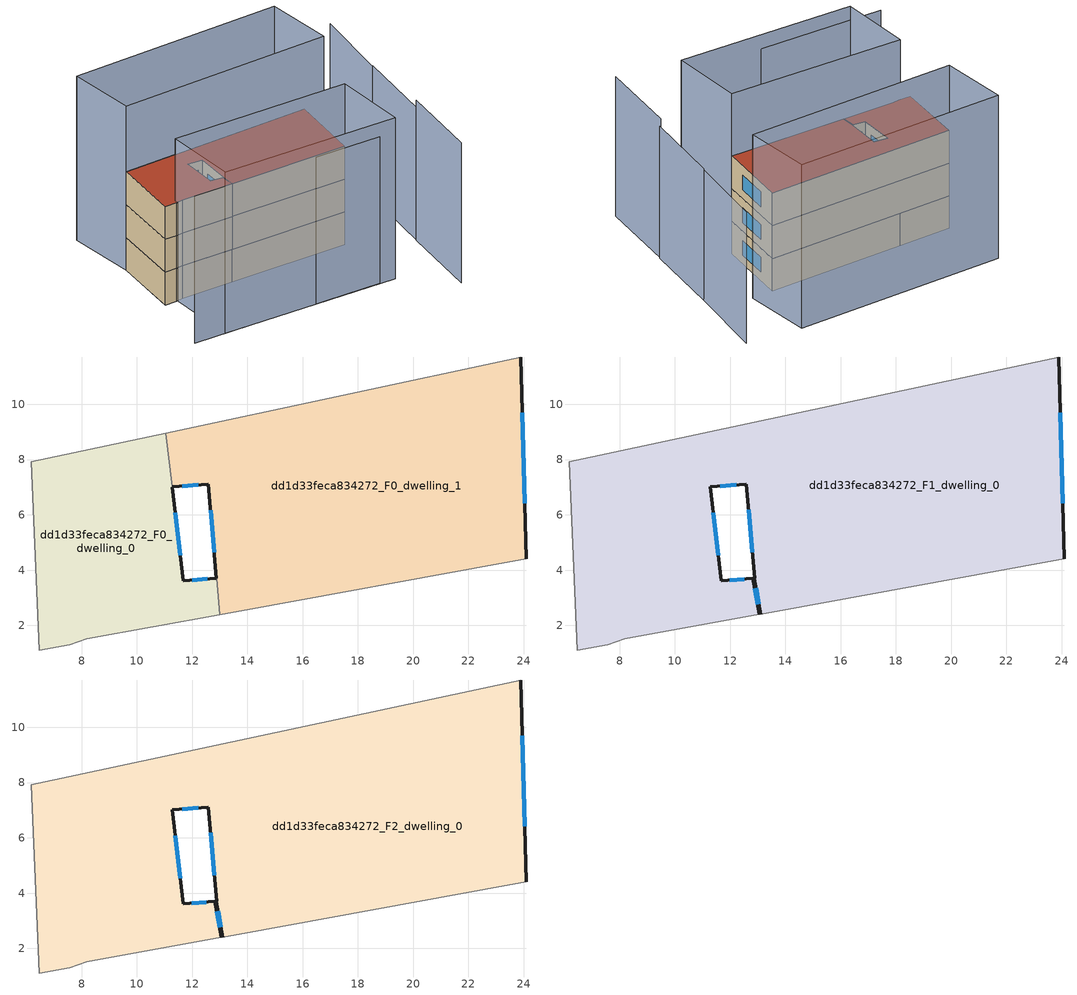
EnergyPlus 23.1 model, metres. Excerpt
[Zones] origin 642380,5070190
dd1d33feca834272_F0_dwelling_0
 floor ground (EU_floor_Construction): 11.05,8.96 11.28,7.01 11.68,3.61 12.88,3.71 13,2.39 8.18,1.51 7.58,1.31 6.48,1.11 6.18,7.92 z0
 wall outside (EU_wall_Construction): 12.88,3.71 11.68,3.61 11.28,7.01 z0:3
 wall adiabatic (EU_wall_Construction): 11.05,8.96 6.18,7.92 6.48,1.11 7.58,1.31 8.18,1.51 12.99,2.39 z0:3
 wall to dd1d33feca834272_F0_dwelling_1 (EU_wall_Construction): 11.28,7.01 11.05,8.96 / 13,2.39 12.88,3.71 z0:3
 window (EU_Window_Construction): 11.57,4.54 11.39,6.07 / 12.55,3.68 12.01,3.64 z0.83:2.17
 roof outside (EU_roof_Construction): 12.94,3.08 12.88,3.71 12.82,3.7 z3
dd1d33feca834272_F0_dwelling_1
 floor ground (EU_floor_Construction): 23.89,11.71 24.09,4.41 13,2.39 12.58,7.11 11.28,7.01 11.05,8.96 z0
 wall outside (EU_wall_Construction): 11.28,7.01 12.58,7.11 12.88,3.71 / 24.09,4.41 23.89,11.71 z0:3
 wall adiabatic (EU_wall_Construction): 23.89,11.71 11.05,8.96 / 13,2.39 24.09,4.41 z0:3
 window (EU_Window_Construction): 11.64,7.04 12.23,7.08 / 24.04,6.42 23.95,9.7 / 12.67,6.18 12.8,4.65 z0.83:2.17
 roof outside (EU_roof_Construction): 13.11,2.41 12.89,3.6 12.94,3.06 13.06,2.4 z3
dd1d33feca834272_F1_dwelling_0
 floor to dd1d33feca834272_F0_dwelling_0 (EU_floor_Construction): 11.05,8.96 11.28,7.01 11.68,3.61 12.82,3.7 12.94,3.08 12.99,2.39 8.18,1.51 7.58,1.31 6.48,1.11 6.18,7.92 z3
 floor to dd1d33feca834272_F0_dwelling_1 (EU_floor_Construction): 23.89,11.71 24.09,4.41 13.11,2.41 12.89,3.6 12.88,3.71 12.58,7.11 11.28,7.01 11.05,8.96 z3; 12.94,3.06 13.06,2.4 13,2.39 z3
 wall outside (EU_wall_Construction): 13.11,2.41 12.87,3.71 12.88,3.71 / 13.06,2.4 12.82,3.71 11.68,3.61 11.28,7.01 12.58,7.11 12.88,3.71 / 24.09,4.41 23.89,11.71 z3:6
 wall adiabatic (EU_wall_Construction): 23.89,11.71 6.18,7.92 6.48,1.11 7.58,1.31 8.18,1.51 13.06,2.4 / 13.11,2.41 24.09,4.41 z3:6
 window (EU_Window_Construction): 13.04,2.77 12.94,3.35 / 12.67,6.18 12.8,4.65 / 11.64,7.04 12.23,7.08 / 11.57,4.55 11.39,6.08 / 12.51,3.68 12,3.64 / 13,2.76 12.89,3.35 / 24.04,6.42 23.95,9.7 z3.83:5.17
dd1d33feca834272_F2_dwelling_0
 floor to dd1d33feca834272_F1_dwelling_0 (EU_floor_Construction): 23.89,11.71 24.09,4.41 13.11,2.41 12.87,3.71 12.88,3.71 12.58,7.11 11.28,7.01 11.68,3.61 12.82,3.71 13.06,2.4 8.18,1.51 7.58,1.31 6.48,1.11 6.18,7.92 z6
 wall outside (EU_wall_Construction): 13.11,2.41 12.87,3.71 12.88,3.71 / 13.06,2.4 12.82,3.71 11.68,3.61 11.28,7.01 12.58,7.11 12.88,3.71 / 24.09,4.41 23.89,11.71 z6:9
 wall adiabatic (EU_wall_Construction): 23.89,11.71 6.18,7.92 6.48,1.11 7.58,1.31 8.18,1.51 13.06,2.4 / 13.11,2.41 24.09,4.41 z6:9
 window (EU_Window_Construction): 13.04,2.77 12.94,3.35 / 12.67,6.18 12.8,4.65 / 11.64,7.04 12.23,7.08 / 11.57,4.55 11.39,6.08 / 12.51,3.68 12,3.64 / 13,2.76 12.89,3.35 / 24.04,6.42 23.95,9.7 z6.83:8.17
 roof outside (EU_roof_Construction): 24.09,4.41 23.89,11.71 6.18,7.92 6.48,1.11 7.58,1.31 8.18,1.51 13.06,2.4 12.82,3.71 11.68,3.61 11.28,7.01 12.58,7.11 12.88,3.71 12.87,3.71 13.11,2.41 z9
shading: 5.83,-5.89 23.79,-2.9 z0:13.4; 29.79,-5.61 29.64,2.62 z0:12.8; 25.27,-2.65 8.78,-5.4 / 8.78,-5.4 7.6,1.66 / 7.6,1.66 24.09,4.41 / 24.09,4.41 25.27,-2.65 z0:14.7; 29.7,2.58 29.6,10.81 z0:12.1; 25.84,12.13 6.18,7.92 / 6.18,7.92 4.79,14.38 / 4.79,14.38 24.46,18.6 / 24.46,18.6 25.84,12.13 z0:15; 29.6,10.81 29.66,19.02 z0:12
[Building]
EU S2 Campaign: North Axis=0; Terrain=City; Solar Distribution=FullExterior
[Site:Location]
Lyon-Bron: Latitude=45.75; Longitude=5; Time Zone=1; Elevation=198
[SizingPeriod:WeatherFileDays]
AnnualSizingPeriod: Begin Month=1; Begin Day of Month=1; End Month=12; End Day of Month=31; Day of Week for Start Day=Monday; Use Weather File Daylight Saving Period=No; Use Weather File Rain and Snow Indicators=No
[MATERIAL]
EU_InternalMass_Material: Roughness=MediumRough; Thickness=0.1; Conductivity=1; Density=1800; Specific Heat=900; Thermal Absorptance=0.9; Solar Absorptance=0.7; Visible Absorptance=0.7
[MATERIAL:NOMASS] Roughness=MediumRough; Thermal Absorptance=0.9; Solar Absorptance=0.7; Visible Absorptance=0.7
Name | Thermal Resistance
EU_wall_NoMass | 0.87146
EU_roof_NoMass | 0.842276
EU_floor_NoMass | 0.496999
[WINDOWMATERIAL:SIMPLEGLAZINGSYSTEM]
EU_Window_SimpleGlazing: UFactor=2.2525; Solar Heat Gain Coefficient=0.76; Visible Transmittance=0.76
[CONSTRUCTION]
EU_wall_Construction: EU_wall_NoMass
EU_roof_Construction: EU_roof_NoMass
EU_floor_Construction: EU_floor_NoMass
EU_InternalMass_Construction: EU_InternalMass_Material
EU_Window_Construction: EU_Window_SimpleGlazing
[ZONE] Type=1; Multiplier=1; Ceiling Height=autocalculate; Floor Area=autocalculate; Part of Total Floor Area=Yes
Name | Volume
dd1d33feca834272_F0_dwelling_0 | 110.714
dd1d33feca834272_F1_dwelling_0; dd1d33feca834272_F2_dwelling_0 | 361.449
dd1d33feca834272_F0_dwelling_1 | 250.896
[INTERNALMASS] Construction=EU_InternalMass_Construction
Name | Zone or ZoneList | Surface Area
dd1d33feca834272_F0_dwelling_0_EU_InternalMass | dd1d33feca834272_F0_dwelling_0 | 36.9031
dd1d33feca834272_F0_dwelling_1_EU_InternalMass | dd1d33feca834272_F0_dwelling_1 | 83.6289
dd1d33feca834272_F1_dwelling_0_EU_InternalMass | dd1d33feca834272_F1_dwelling_0 | 120.484
dd1d33feca834272_F2_dwelling_0_EU_InternalMass | dd1d33feca834272_F2_dwelling_0 | 120.484
[OTHEREQUIPMENT] Fuel Type=Electricity; Design Level Calculation Method=Watts/Area; Power per Zone Floor Area=1; Fraction Latent=0; Fraction Radiant=0; Fraction Lost=0; Carbon Dioxide Generation Rate=0; EndUse Subcategory=EU_Step8_InternalGains
Name | Zone or ZoneList or Space or SpaceList | Schedule
EU_Step8_InternalGain_dd1d33feca834272_F0_dwelling_0_f000 | dd1d33feca834272_F0_dwelling_0 | EU_Step8_GainSchedule_dd1d33feca834272_F0_dwelling_0_f000
EU_Step8_InternalGain_dd1d33feca834272_F0_dwelling_1_f000 | dd1d33feca834272_F0_dwelling_1 | EU_Step8_GainSchedule_dd1d33feca834272_F0_dwelling_1_f000
EU_Step8_InternalGain_dd1d33feca834272_F1_dwelling_0_f000 | dd1d33feca834272_F1_dwelling_0 | EU_Step8_GainSchedule_dd1d33feca834272_F1_dwelling_0_f000
EU_Step8_InternalGain_dd1d33feca834272_F2_dwelling_0_f000 | dd1d33feca834272_F2_dwelling_0 | EU_Step8_GainSchedule_dd1d33feca834272_F2_dwelling_0_f000
[ZONEVENTILATION:DESIGNFLOWRATE] Schedule=EU_AlwaysOn; Design Flow Rate Calculation Method=AirChanges/Hour; Air Changes per Hour=0.425; Ventilation Type=Natural; Fan Pressure Rise=0; Fan Total Efficiency=1; Constant Term Coefficient=1; Temperature Term Coefficient=0; Velocity Term Coefficient=0; Velocity Squared Term Coefficient=0; Minimum Indoor Temperature=-100; Maximum Indoor Temperature=100; Delta Temperature=-100; Minimum Outdoor Temperature=-100; Maximum Outdoor Temperature=100; Maximum Wind Speed=40
Name | Zone or ZoneList or Space or SpaceList
EU_ConstantAir_dd1d33feca834272_F0_dwelling_0 | dd1d33feca834272_F0_dwelling_0
EU_ConstantAir_dd1d33feca834272_F0_dwelling_1 | dd1d33feca834272_F0_dwelling_1
EU_ConstantAir_dd1d33feca834272_F1_dwelling_0 | dd1d33feca834272_F1_dwelling_0
EU_ConstantAir_dd1d33feca834272_F2_dwelling_0 | dd1d33feca834272_F2_dwelling_0
[HVACTEMPLATE:THERMOSTAT] Constant Heating Setpoint=20; Constant Cooling Setpoint=50
EU_HeatOnly_dd1d33feca834272_F0_dwelling_0; EU_HeatOnly_dd1d33feca834272_F0_dwelling_1; EU_HeatOnly_dd1d33feca834272_F1_dwelling_0; EU_HeatOnly_dd1d33feca834272_F2_dwelling_0
[HVACTEMPLATE:ZONE:IDEALLOADSAIRSYSTEM] System Availability Schedule=EU_AlwaysOn; Maximum Heating Supply Air Temperature=50; Minimum Cooling Supply Air Temperature=13; Maximum Heating Supply Air Humidity Ratio=0.0156; Minimum Cooling Supply Air Humidity Ratio=0.0077; Heating Limit=NoLimit; Cooling Limit=NoLimit; Heating Availability Schedule=EU_AlwaysOn; Cooling Availability Schedule=EU_CoolingOff; Dehumidification Control Type=ConstantSensibleHeatRatio; Cooling Sensible Heat Ratio=0.7; Dehumidification Setpoint=60; Humidification Control Type=None; Humidification Setpoint=30; Outdoor Air Method=None; Outdoor Air Flow Rate per Person=0.00944; Outdoor Air Flow Rate per Zone Floor Area=0; Outdoor Air Flow Rate per Zone=0; Demand Controlled Ventilation Type=None; Outdoor Air Economizer Type=NoEconomizer; Heat Recovery Type=None; Sensible Heat Recovery Effectiveness=0.7; Latent Heat Recovery Effectiveness=0.65
Name | Template Thermostat
dd1d33feca834272_F0_dwelling_0 | EU_HeatOnly_dd1d33feca834272_F0_dwelling_0
dd1d33feca834272_F0_dwelling_1 | EU_HeatOnly_dd1d33feca834272_F0_dwelling_1
dd1d33feca834272_F1_dwelling_0 | EU_HeatOnly_dd1d33feca834272_F1_dwelling_0
dd1d33feca834272_F2_dwelling_0 | EU_HeatOnly_dd1d33feca834272_F2_dwelling_0
[SIZING:ZONE] Zone Cooling Design Supply Air Temperature Input Method=SupplyAirTemperature; Zone Cooling Design Supply Air Temperature=13; Zone Heating Design Supply Air Temperature Input Method=SupplyAirTemperature; Zone Heating Design Supply Air Temperature=50; Zone Cooling Design Supply Air Humidity Ratio=0.008; Zone Heating Design Supply Air Humidity Ratio=0.008; Cooling Design Air Flow Method=DesignDay; Cooling Design Air Flow Rate=0; Cooling Minimum Air Flow per Zone Floor Area=0.000762; Cooling Minimum Air Flow=0; Cooling Minimum Air Flow Fraction=0.2; Heating Design Air Flow Method=DesignDay; Heating Design Air Flow Rate=0; Heating Maximum Air Flow per Zone Floor Area=0.002032; Heating Maximum Air Flow=0.141576; Heating Maximum Air Flow Fraction=0.3; Account for Dedicated Outdoor Air System=No; Dedicated Outdoor Air System Control Strategy=NeutralSupplyAir; Dedicated Outdoor Air Low Setpoint Temperature for Design=autosize; Dedicated Outdoor Air High Setpoint Temperature for Design=autosize; Zone Load Sizing Method=Sensible Load Only No Latent Load; Zone Latent Cooling Design Supply Air Humidity Ratio Input Method=HumidityRatioDifference; Zone Cooling Design Supply Air Humidity Ratio Difference=0.005; Zone Latent Heating Design Supply Air Humidity Ratio Input Method=HumidityRatioDifference; Zone Humidification Design Supply Air Humidity Ratio Difference=0.005
dd1d33feca834272_F0_dwelling_0; dd1d33feca834272_F0_dwelling_1; dd1d33feca834272_F1_dwelling_0; dd1d33feca834272_F2_dwelling_0
[SCHEDULE:CONSTANT]
Name | Hourly Value
EU_AlwaysOn | 1
EU_CoolingOff | 0
[SCHEDULE:FILE] Column Number=1; Rows to Skip at Top=0; Number of Hours of Data=8760; Column Separator=Comma; Interpolate to Timestep=No; Minutes per Item=60; Adjust Schedule for Daylight Savings=Yes
Name | File
EU_Step8_GainSchedule_dd1d33feca834272_F0_dwelling_0_f000 | ../../schedules/dd1d33feca834272/dd1d33feca834272_F0_dwelling_0_f000_gain.csv
EU_Step8_GainSchedule_dd1d33feca834272_F0_dwelling_1_f000 | ../../schedules/dd1d33feca834272/dd1d33feca834272_F0_dwelling_1_f000_gain.csv
EU_Step8_GainSchedule_dd1d33feca834272_F1_dwelling_0_f000 | ../../schedules/dd1d33feca834272/dd1d33feca834272_F1_dwelling_0_f000_gain.csv
EU_Step8_GainSchedule_dd1d33feca834272_F2_dwelling_0_f000 | ../../schedules/dd1d33feca834272/dd1d33feca834272_F2_dwelling_0_f000_gain.csv
